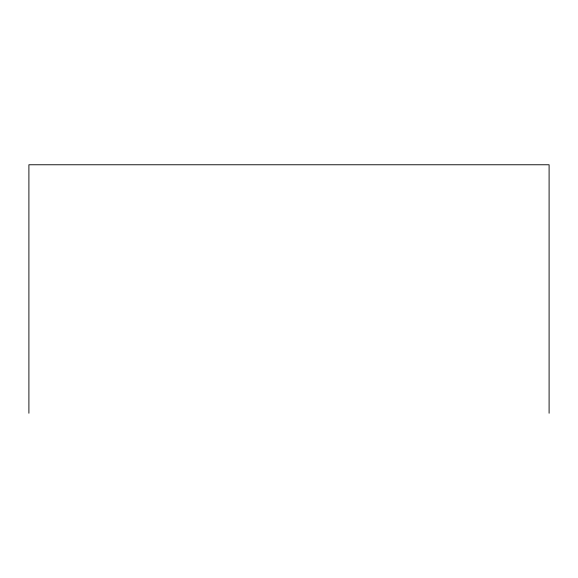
<?xml version="1.0" encoding="UTF-8"?>
<svg xmlns="http://www.w3.org/2000/svg" width="578" height="578" viewBox="0 0 578 578"><rect width="100%" height="100%" fill="white"/><g stroke="black" fill="none" stroke-linecap="round" stroke-linejoin="round"><path stroke-width="0.87" d="M549.1 413.234L549.1 164.766L28.9 164.766L28.9 413.234"/></g></svg>
